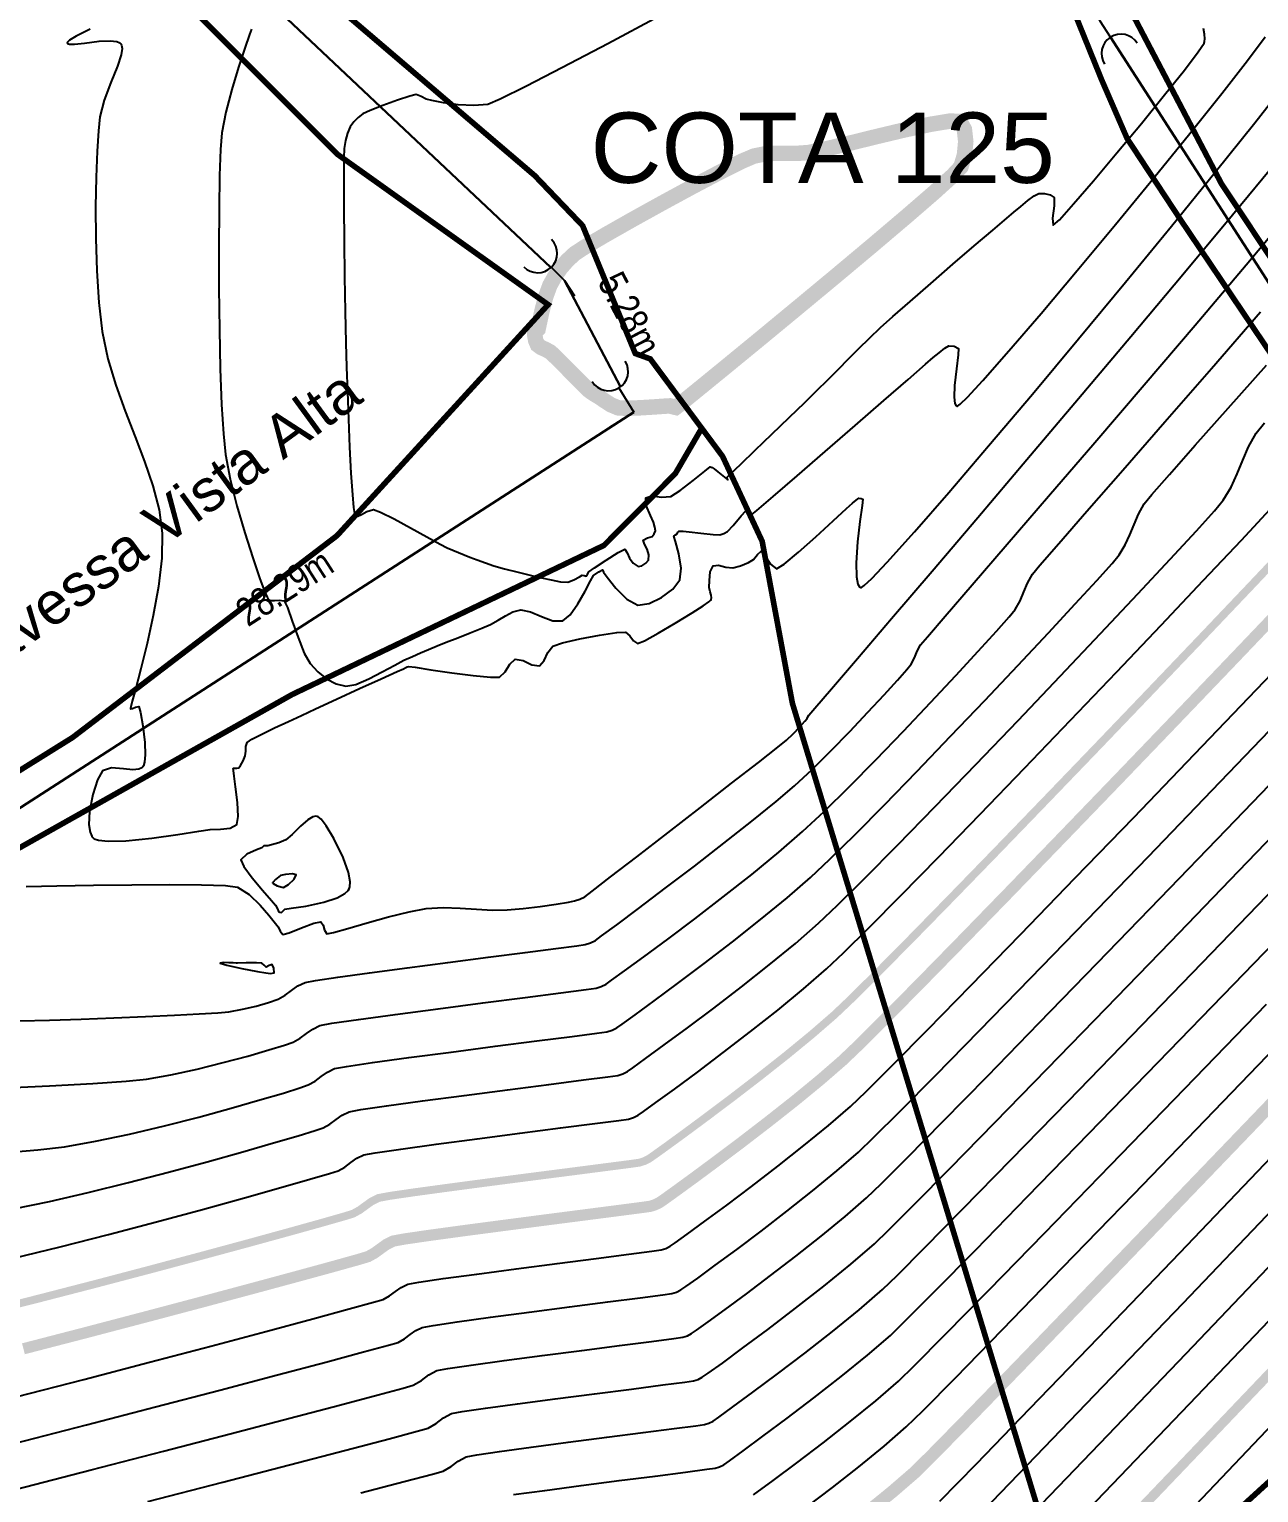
# Model space of a CAD drawing. Extents: x 360931 to 362237, y 7351473 to 7352200.
# Drawn here: x 361655.4 to 361699.1, y 7351839.6 to 7351891.6 of the extents above; entities that cross this region are included whole.
import ezdxf
from ezdxf.enums import TextEntityAlignment as Align

# ---------------------------------------------------------------- set-up
doc = ezdxf.new("R2010")
doc.units = 0
for name, color, linetype in [('A_Curvas Intermediarias', 37, 'Continuous'), ('A_Curvas Mestras', 32, 'Continuous'), ('LISTAGEM_TEXTO', 7, 'Continuous'), ('PONTOS-Pontos - Água_U', 1, 'Continuous'), ('PS_IND_COMPRIMENTO', 7, 'Continuous'), ('ZZ-Carimbo Texto', 7, 'Continuous')]:
    doc.layers.add(name, color=color, linetype=linetype)
doc.layers.add('TUBO_PE_80_NTS194_PN_12_5', color=5, linetype='Continuous', lineweight=30)
doc.styles.add('CARIMBO', font='arial.ttf', dxfattribs={"height": 2})
doc.styles.add('ROMANS', font='arial.ttf', dxfattribs={"height": 2})
doc.styles.get("Standard").update_dxf_attribs({"font": 'arial.ttf'})
picture_1 = doc.add_image_def('image1.tif', size_in_pixel=(23490, 20550))

# ---------------------------------------------------------------- blocks, each defined once
blk = doc.blocks.new('*U1224')
for p, q in [((-0.135, 0), (0, 0)), ((0, 0), (0.128, -0.025))]:
    blk.add_line(p, q)
blk.add_arc((-0.272, 0), 0.138, 270.0906, 90.0906)
blk = doc.blocks.new('*U1225')
for p in [(-0.202, 0), (0, -0.202)]:
    blk.add_line(p, (0, 0))
blk.add_arc((-0.34, 0), 0.138, 269.9094, 89.9094)
blk = doc.blocks.new('*U1236')
for p, q in [((-0.135, 0), (0, 0)), ((0, 0), (0.128, -0.025))]:
    blk.add_line(p, q)
blk.add_arc((-0.272, 0), 0.138, 270.0906, 90.0906)

msp = doc.modelspace()

# ---------------------------------------------------------------- linework, layer by layer
at = {"color": 0, "const_width": 0.2}
for points in [[(361742.374, 7351835.023), (361742.483, 7351832.901), (361741.648, 7351828.1), (361740.085, 7351822.573), (361736.276, 7351817.99), (361731.054, 7351812.637), (361726.323, 7351807.284), (361714.617, 7351801.548), (361707.749, 7351797.903), (361699.883, 7351793.049), (361694.784, 7351789.511), (361688.899, 7351785.517), (361681.838, 7351781.327), (361680.275, 7351779.658), (361679.36, 7351773.914), (361679.018, 7351772.407), (361675.699, 7351770.987), (361644.273, 7351780.802), (361650.459, 7351795.374), (361677.598, 7351820.1), (361698.88, 7351839.49), (361718.112, 7351857.012), (361743.92, 7351952.586)], [(361635.445, 7351934.874), (361634.147, 7351927.895), (361633.838, 7351925.301), (361633.344, 7351918.878), (361633.514, 7351917.863), (361634.152, 7351917.165), (361638.315, 7351915.704), (361642.188, 7351914.657), (361645.18, 7351912.714), (361650.727, 7351907.712), (361657.398, 7351900.95), (361666.725, 7351892.025), (361673.335, 7351886.385), (361675.037, 7351884.607), (361676.908, 7351880.066), (361677.442, 7351879.872), (361680.01, 7351876.412), (361681.417, 7351873.394), (361682.49, 7351867.641), (361692.77, 7351833.923)], [(361635.445, 7351934.874), (361635.925, 7351934.986), (361647.661, 7351930.971), (361661.777, 7351927.171), (361677.178, 7351923.027), (361686.312, 7351920.682), (361685.819, 7351913.427), (361685.819, 7351913.427), (361686.924, 7351908.457), (361688.147, 7351903.448), (361690.871, 7351896.222), (361693.476, 7351889.793), (361694.384, 7351887.702), (361696.278, 7351884.823), (361716.196, 7351855.267)], [(361693.853, 7351919.474), (361692.036, 7351914.298), (361694.052, 7351911.701), (361688.452, 7351909.776), (361690.424, 7351904.485), (361693.919, 7351893.37), (361697.728, 7351886.108), (361717.459, 7351856.417)], [(361633.147, 7351906.563), (361632.477, 7351905.709), (361631.455, 7351903.291), (361631.177, 7351900.465), (361631.404, 7351895.871), (361636.96, 7351880.619), (361640.951, 7351869.627), (361640.951, 7351864.251), (361642.946, 7351859.658), (361647.365, 7351861.021), (361652.621, 7351863.748), (361656.916, 7351866.425), (361666.309, 7351873.593), (361673.811, 7351881.801), (361666.331, 7351887.137), (361659.358, 7351894.103), (361649.163, 7351903.568), (361638.681, 7351913.615), (361635.209, 7351909.191)], [(361679.269, 7351877.411), (361678.33, 7351875.798), (361675.797, 7351873.25), (361664.714, 7351867.95), (361650.533, 7351859.977), (361639.638, 7351854.428), (361631.583, 7351850.731), (361624.919, 7351846.822), (361614.478, 7351839.301), (361610.655, 7351836.008), (361610.706, 7351833.826), (361610.813, 7351831.516), (361610.435, 7351827.789), (361609.044, 7351824.547), (361607.936, 7351822.691), (361606.52, 7351821.456), (361606.514, 7351821.452)]]:
    msp.add_lwpolyline(points, dxfattribs=at)
at = {"layer": 'A_Curvas Intermediarias', "flags": 128}
for points, elevation in [([(361677.745, 7351892.033), (361675.929, 7351891.07), (361674.326, 7351890.227), (361673.025, 7351889.555), (361672.112, 7351889.102), (361671.675, 7351888.916), (361671.175, 7351888.874), (361670.619, 7351888.904), (361670.093, 7351888.972), (361669.683, 7351889.047), (361669.475, 7351889.094), (361669.298, 7351889.192), (361669.124, 7351889.268), (361668.897, 7351889.212), (361668.458, 7351889.066), (361667.943, 7351888.879), (361667.49, 7351888.702), (361667.233, 7351888.583), (361667.057, 7351888.452), (361666.906, 7351888.298), (361666.781, 7351888.119), (361666.683, 7351887.896), (361666.609, 7351887.629), (361666.56, 7351887.348), (361666.55, 7351887.011), (361666.549, 7351886.281), (361666.554, 7351885.265), (361666.564, 7351884.067), (361666.58, 7351882.794), (361666.6, 7351881.552), (361666.622, 7351880.447), (361666.646, 7351879.585), (361666.678, 7351878.703), (361666.716, 7351877.727), (361666.759, 7351876.737), (361666.806, 7351875.817), (361666.855, 7351875.048), (361666.896, 7351874.597), (361666.928, 7351874.382), (361666.948, 7351874.307), (361666.959, 7351874.293), (361666.986, 7351874.282), (361667.051, 7351874.287), (361667.175, 7351874.343), (361667.365, 7351874.452), (361667.604, 7351874.523), (361667.861, 7351874.424), (361668.336, 7351874.186), (361668.92, 7351873.874), (361669.502, 7351873.556), (361669.974, 7351873.297), (361670.226, 7351873.163), (361670.427, 7351873.073), (361670.622, 7351872.992), (361670.827, 7351872.911), (361671.03, 7351872.833), (361671.294, 7351872.732), (361671.59, 7351872.626), (361671.887, 7351872.528), (361672.265, 7351872.421), (361672.75, 7351872.295), (361673.224, 7351872.179), (361673.573, 7351872.099), (361673.919, 7351872.023), (361674.253, 7351871.959), (361674.508, 7351871.947), (361674.722, 7351872.023), (361674.924, 7351872.136), (361675.023, 7351872.195), (361675.094, 7351872.175), (361675.161, 7351872.158), (361675.209, 7351872.227), (361675.262, 7351872.308), (361675.459, 7351872.446), (361675.875, 7351872.725), (361676.302, 7351872.996), (361676.532, 7351873.109), (361676.618, 7351872.98), (361676.698, 7351872.794), (361676.835, 7351872.614), (361677.005, 7351872.498), (361677.145, 7351872.527), (361677.289, 7351872.615), (361677.383, 7351872.723), (361677.387, 7351872.916), (361677.329, 7351873.116), (361677.237, 7351873.288), (361677.193, 7351873.431), (361677.345, 7351873.511), (361677.506, 7351873.56), (361677.579, 7351873.656), (361677.627, 7351873.765), (361677.605, 7351873.901), (361677.556, 7351874.072), (361677.448, 7351874.308), (361677.296, 7351874.669), (361677.279, 7351874.943), (361677.496, 7351875.003), (361677.838, 7351874.967), (361678.171, 7351874.989), (361678.507, 7351875.197), (361678.968, 7351875.553), (361679.38, 7351875.89), (361679.568, 7351876.041), (361679.638, 7351876.011), (361679.707, 7351875.97), (361679.843, 7351875.862), (361680.074, 7351875.677), (361680.197, 7351875.58), (361680.16, 7351875.662), (361680.296, 7351875.794), (361680.654, 7351876.138), (361681.167, 7351876.629), (361681.763, 7351877.202), (361682.375, 7351877.789), (361682.931, 7351878.325), (361683.363, 7351878.745), (361683.754, 7351879.132), (361684.125, 7351879.507), (361684.487, 7351879.874), (361684.85, 7351880.24), (361685.226, 7351880.609), (361685.625, 7351880.988), (361686.054, 7351881.374), (361686.673, 7351881.918), (361687.409, 7351882.557), (361688.191, 7351883.233), (361688.95, 7351883.884), (361689.612, 7351884.45), (361690.107, 7351884.871), (361690.364, 7351885.086), (361690.606, 7351885.288), (361690.855, 7351885.496), (361691.079, 7351885.664), (361691.247, 7351885.747), (361691.444, 7351885.753), (361691.644, 7351885.705), (361691.787, 7351885.606), (361691.792, 7351885.306), (361691.73, 7351884.87), (361691.761, 7351884.619), (361691.977, 7351884.817), (361692.48, 7351885.378), (361693.188, 7351886.201), (361694.019, 7351887.188), (361694.889, 7351888.239), (361695.717, 7351889.254), (361696.419, 7351890.135), (361696.913, 7351890.781), (361697.117, 7351891.094)], 124), ([(361657.542, 7351891.584), (361657.037, 7351891.332), (361656.8, 7351891.19), (361656.729, 7351891.125), (361656.722, 7351891.102), (361656.735, 7351891.079), (361656.801, 7351891.052), (361656.986, 7351891.048), (361657.342, 7351891.088), (361657.864, 7351891.156), (361658.256, 7351891.177), (361658.486, 7351891.148), (361658.592, 7351891.098), (361658.628, 7351891.062), (361658.652, 7351891.018), (361658.672, 7351890.902), (361658.639, 7351890.671), (361658.509, 7351890.277), (361658.273, 7351889.693), (361658.035, 7351889.069), (361657.886, 7351888.471), (361657.837, 7351887.98), (361657.791, 7351887.248), (361657.754, 7351886.329), (361657.734, 7351885.277), (361657.738, 7351884.148), (361657.774, 7351882.996), (361657.849, 7351881.876), (361657.971, 7351880.841), (361658.17, 7351879.878), (361658.452, 7351878.935), (361658.784, 7351878.013), (361659.136, 7351877.11), (361659.475, 7351876.227), (361659.77, 7351875.362), (361659.988, 7351874.515), (361660.098, 7351873.686), (361660.083, 7351872.791), (361659.968, 7351871.793), (361659.784, 7351870.76), (361659.565, 7351869.759), (361659.343, 7351868.859), (361659.148, 7351868.128), (361659.034, 7351867.711), (361658.984, 7351867.518), (361658.971, 7351867.455), (361658.972, 7351867.445), (361658.988, 7351867.44), (361659.043, 7351867.454), (361659.152, 7351867.504), (361659.267, 7351867.527), (361659.325, 7351867.317), (361659.409, 7351866.836), (361659.479, 7351866.246), (361659.498, 7351865.803), (361659.476, 7351865.542), (361659.439, 7351865.421), (361659.414, 7351865.38), (361659.373, 7351865.343), (361659.267, 7351865.297), (361659.055, 7351865.28), (361658.719, 7351865.31), (361658.296, 7351865.341), (361657.983, 7351865.242), (361657.801, 7351864.926), (361657.631, 7351864.399), (361657.517, 7351863.792), (361657.497, 7351863.338), (361657.538, 7351863.059), (361657.596, 7351862.919), (361657.636, 7351862.866), (361657.683, 7351862.83), (361657.832, 7351862.777), (361658.177, 7351862.741), (361658.803, 7351862.757), (361659.729, 7351862.847), (361660.653, 7351862.973), (361661.402, 7351863.091), (361661.804, 7351863.154), (361662.166, 7351863.173), (361662.513, 7351863.203), (361662.754, 7351863.329), (361662.799, 7351863.612), (361662.772, 7351864.114), (361662.709, 7351864.674), (361662.658, 7351865.056), (361662.633, 7351865.251), (361662.626, 7351865.319), (361662.627, 7351865.33), (361662.637, 7351865.335), (361662.672, 7351865.339), (361662.747, 7351865.338), (361662.824, 7351865.346), (361662.885, 7351865.429), (361662.977, 7351865.592), (361663.053, 7351865.768), (361663.074, 7351865.936), (361663.074, 7351866.106), (361663.12, 7351866.25), (361663.288, 7351866.366), (361663.638, 7351866.546), (361664.095, 7351866.764), (361664.589, 7351866.993), (361665.045, 7351867.207), (361665.552, 7351867.444), (361666.288, 7351867.783), (361667.111, 7351868.159), (361667.878, 7351868.508), (361668.444, 7351868.765), (361668.668, 7351868.867), (361668.757, 7351868.907), (361668.808, 7351868.93), (361668.862, 7351868.952), (361669.088, 7351868.917), (361669.648, 7351868.831), (361670.386, 7351868.724), (361671.143, 7351868.624), (361671.762, 7351868.562), (361672.086, 7351868.566), (361672.287, 7351868.756), (361672.447, 7351869.024), (361672.646, 7351869.201), (361672.925, 7351869.155), (361673.233, 7351869.01), (361673.503, 7351868.972), (361673.676, 7351869.158), (361673.802, 7351869.442), (361673.978, 7351869.673), (361674.318, 7351869.788), (361674.936, 7351869.927), (361675.642, 7351870.059), (361676.247, 7351870.15), (361676.561, 7351870.166), (361676.713, 7351870.041), (361676.84, 7351869.861), (361676.983, 7351869.758), (361677.23, 7351869.859), (361677.722, 7351870.127), (361678.331, 7351870.485), (361678.932, 7351870.855), (361679.321, 7351871.106), (361679.516, 7351871.242), (361679.585, 7351871.299), (361679.599, 7351871.315), (361679.608, 7351871.339), (361679.614, 7351871.391), (361679.601, 7351871.476), (361679.566, 7351871.598), (361679.539, 7351871.755), (361679.542, 7351871.997), (361679.574, 7351872.305), (361679.673, 7351872.517), (361679.868, 7351872.541), (361680.121, 7351872.474), (361680.379, 7351872.446), (361680.652, 7351872.521), (361680.927, 7351872.639), (361681.114, 7351872.744), (361681.254, 7351872.923), (361681.379, 7351873.043), (361681.516, 7351872.884), (361681.713, 7351872.586), (361681.927, 7351872.417), (361682.195, 7351872.581), (361682.704, 7351873.003), (361683.329, 7351873.558), (361683.942, 7351874.118), (361684.416, 7351874.558), (361684.626, 7351874.751), (361684.76, 7351874.857), (361684.857, 7351874.924), (361684.931, 7351874.912), (361684.998, 7351874.887), (361684.967, 7351874.661), (361684.889, 7351874.102), (361684.804, 7351873.371), (361684.754, 7351872.628), (361684.766, 7351872.133), (361684.818, 7351871.873), (361684.879, 7351871.772), (361684.918, 7351871.747), (361684.944, 7351871.751), (361685.043, 7351871.821), (361685.309, 7351872.071), (361685.86, 7351872.652), (361686.825, 7351873.727), (361688.045, 7351875.126), (361689.461, 7351876.782), (361691.017, 7351878.624), (361692.657, 7351880.586), (361694.324, 7351882.598), (361695.961, 7351884.593), (361697.51, 7351886.501), (361698.916, 7351888.255), (361700.121, 7351889.786)], 122), ([(361663.278, 7351891.592), (361663.201, 7351891.393), (361663.03, 7351890.91), (361662.806, 7351890.231), (361662.569, 7351889.445), (361662.362, 7351888.642), (361662.223, 7351887.909), (361662.175, 7351887.315), (361662.14, 7351886.387), (361662.118, 7351885.204), (361662.109, 7351883.845), (361662.113, 7351882.391), (361662.132, 7351880.921), (361662.164, 7351879.515), (361662.211, 7351878.252), (361662.273, 7351877.211), (361662.35, 7351876.472), (361662.517, 7351875.604), (361662.755, 7351874.651), (361663.032, 7351873.692), (361663.315, 7351872.802), (361663.573, 7351872.059), (361663.739, 7351871.622), (361663.829, 7351871.412), (361663.869, 7351871.337), (361663.882, 7351871.321), (361663.909, 7351871.303), (361663.974, 7351871.286), (361664.09, 7351871.289), (361664.256, 7351871.308), (361664.43, 7351871.275), (361664.547, 7351871.043), (361664.72, 7351870.561), (361664.928, 7351869.971), (361665.147, 7351869.419), (361665.357, 7351869.047), (361665.628, 7351868.762), (361665.939, 7351868.512), (361666.277, 7351868.329), (361666.628, 7351868.244), (361666.982, 7351868.31), (361667.436, 7351868.503), (361667.919, 7351868.755), (361668.36, 7351868.999), (361668.69, 7351869.169), (361668.99, 7351869.301), (361669.277, 7351869.426), (361669.564, 7351869.549), (361669.867, 7351869.676), (361670.187, 7351869.806), (361670.602, 7351869.97), (361671.045, 7351870.145), (361671.453, 7351870.309), (361671.76, 7351870.437), (361672.038, 7351870.587), (361672.3, 7351870.75), (361672.563, 7351870.887), (361672.846, 7351870.961), (361673.188, 7351870.893), (361673.582, 7351870.719), (361673.98, 7351870.567), (361674.332, 7351870.565), (361674.597, 7351870.785), (361674.871, 7351871.176), (361675.122, 7351871.618), (361675.318, 7351871.993), (361675.427, 7351872.181), (361675.616, 7351872.313), (361675.74, 7351872.378), (361675.781, 7351872.3), (361675.906, 7351872.122), (361676.212, 7351871.732), (361676.606, 7351871.334), (361676.994, 7351871.128), (361677.399, 7351871.185), (361677.844, 7351871.396), (361678.238, 7351871.695), (361678.491, 7351872.019), (361678.542, 7351872.436), (361678.458, 7351872.947), (361678.337, 7351873.383), (361678.278, 7351873.575), (361678.334, 7351873.622), (361678.392, 7351873.663), (361678.425, 7351873.713), (361678.46, 7351873.758), (361678.533, 7351873.759), (361678.615, 7351873.755), (361678.817, 7351873.732), (361679.241, 7351873.684), (361679.677, 7351873.639), (361679.914, 7351873.624), (361680.058, 7351873.665), (361680.19, 7351873.736), (361680.383, 7351873.95), (361680.672, 7351874.293), (361680.842, 7351874.473), (361680.917, 7351874.386), (361680.995, 7351874.297), (361681.222, 7351874.484), (361681.81, 7351874.988), (361682.656, 7351875.719), (361683.659, 7351876.589), (361684.719, 7351877.51), (361685.734, 7351878.392), (361686.602, 7351879.146), (361687.223, 7351879.685), (361687.495, 7351879.919), (361687.701, 7351880.091), (361687.902, 7351880.252), (361688.052, 7351880.336), (361688.242, 7351880.328), (361688.393, 7351880.246), (361688.383, 7351880.012), (361688.32, 7351879.516), (361688.256, 7351878.932), (361688.24, 7351878.516), (361688.267, 7351878.291), (361688.31, 7351878.204), (361688.34, 7351878.183), (361688.362, 7351878.189), (361688.457, 7351878.262), (361688.716, 7351878.518), (361689.253, 7351879.101), (361690.18, 7351880.156), (361691.325, 7351881.491), (361692.613, 7351883.019), (361693.973, 7351884.651), (361695.33, 7351886.3), (361696.614, 7351887.878), (361697.749, 7351889.297), (361698.664, 7351890.47), (361699.286, 7351891.309)], 123), ([(361697.117, 7351891.094), (361697.128, 7351891.145), (361697.141, 7351891.247), (361697.138, 7351891.403), (361697.1, 7351891.615)], 124), ([(361655.262, 7351861.136), (361656.358, 7351861.158), (361657.654, 7351861.18), (361659.025, 7351861.196), (361660.347, 7351861.202), (361661.496, 7351861.193), (361662.346, 7351861.163), (361662.775, 7351861.108), (361663.187, 7351860.845), (361663.58, 7351860.467), (361663.886, 7351860.115), (361664.035, 7351859.931), (361664.13, 7351859.815), (361664.218, 7351859.693), (361664.293, 7351859.539), (361664.387, 7351859.422), (361664.614, 7351859.488), (361665.045, 7351859.658), (361665.482, 7351859.824), (361665.732, 7351859.88), (361665.816, 7351859.76), (361665.869, 7351859.579), (361665.954, 7351859.455), (361666.187, 7351859.494), (361666.697, 7351859.636), (361667.382, 7351859.836), (361668.141, 7351860.051), (361668.872, 7351860.236), (361669.475, 7351860.346), (361670.081, 7351860.381), (361670.681, 7351860.366), (361671.267, 7351860.327), (361671.83, 7351860.296), (361672.36, 7351860.299), (361672.923, 7351860.348), (361673.53, 7351860.424), (361674.095, 7351860.507), (361674.53, 7351860.579), (361674.748, 7351860.622), (361674.935, 7351860.683), (361675.111, 7351860.768), (361675.38, 7351860.969), (361676.033, 7351861.47), (361676.963, 7351862.187), (361678.061, 7351863.036), (361679.22, 7351863.934), (361680.329, 7351864.797), (361681.283, 7351865.54), (361681.971, 7351866.081), (361682.286, 7351866.335), (361682.515, 7351866.557), (361682.749, 7351866.803), (361682.934, 7351867.005), (361683.013, 7351867.095), (361683.043, 7351867.155), (361683.072, 7351867.215), (361683.282, 7351867.461), (361683.876, 7351868.153), (361684.803, 7351869.235), (361686.012, 7351870.648), (361687.452, 7351872.335), (361689.074, 7351874.239), (361690.826, 7351876.301), (361692.658, 7351878.465), (361694.519, 7351880.673), (361696.359, 7351882.866), (361698.127, 7351884.988), (361699.772, 7351886.981)], 121), ([(361654.29, 7351853.963), (361656.091, 7351854.049), (361657.633, 7351854.133), (361658.818, 7351854.213), (361659.547, 7351854.286), (361660.407, 7351854.438), (361661.336, 7351854.642), (361662.268, 7351854.873), (361663.141, 7351855.108), (361663.888, 7351855.324), (361664.446, 7351855.497), (361664.75, 7351855.604), (361664.999, 7351855.742), (361665.223, 7351855.907), (361665.448, 7351856.067), (361665.699, 7351856.193), (361666.128, 7351856.272), (361667.071, 7351856.41), (361668.378, 7351856.588), (361669.901, 7351856.79), (361671.49, 7351856.997), (361672.996, 7351857.191), (361674.268, 7351857.355), (361675.159, 7351857.471), (361675.518, 7351857.521), (361675.699, 7351857.581), (361675.871, 7351857.664), (361676.065, 7351857.799), (361676.531, 7351858.133), (361677.216, 7351858.633), (361678.065, 7351859.261), (361679.023, 7351859.982), (361680.035, 7351860.76), (361681.047, 7351861.56), (361682.005, 7351862.346), (361682.853, 7351863.081), (361683.622, 7351863.801), (361684.505, 7351864.669), (361685.457, 7351865.635), (361686.436, 7351866.649), (361687.398, 7351867.663), (361688.297, 7351868.626), (361689.092, 7351869.488), (361689.738, 7351870.199), (361690.191, 7351870.711), (361690.407, 7351870.973), (361690.583, 7351871.279), (361690.717, 7351871.593), (361690.849, 7351871.909), (361691.017, 7351872.222), (361691.288, 7351872.548), (361691.955, 7351873.316), (361692.958, 7351874.462), (361694.235, 7351875.923), (361695.728, 7351877.633), (361697.376, 7351879.527), (361699.118, 7351881.542)], 119), ([(361654.439, 7351851.674), (361655.679, 7351851.777), (361656.628, 7351851.889), (361657.735, 7351852.08), (361658.938, 7351852.333), (361660.18, 7351852.627), (361661.404, 7351852.942), (361662.555, 7351853.255), (361663.574, 7351853.547), (361664.407, 7351853.795), (361664.995, 7351853.98), (361665.283, 7351854.08), (361665.529, 7351854.217), (361665.75, 7351854.379), (361665.972, 7351854.537), (361666.22, 7351854.661), (361666.643, 7351854.739), (361667.572, 7351854.875), (361668.862, 7351855.051), (361670.364, 7351855.25), (361671.931, 7351855.454), (361673.415, 7351855.645), (361674.67, 7351855.807), (361675.548, 7351855.922), (361675.902, 7351855.971), (361676.082, 7351856.03), (361676.251, 7351856.112), (361676.442, 7351856.245), (361676.902, 7351856.575), (361677.577, 7351857.067), (361678.414, 7351857.687), (361679.359, 7351858.398), (361680.358, 7351859.165), (361681.356, 7351859.954), (361682.3, 7351860.729), (361683.136, 7351861.455), (361683.826, 7351862.103), (361684.717, 7351862.98), (361685.761, 7351864.035), (361686.909, 7351865.214), (361688.114, 7351866.467), (361689.329, 7351867.74), (361690.503, 7351868.983), (361691.59, 7351870.142), (361692.542, 7351871.167), (361693.311, 7351872.004), (361693.847, 7351872.603), (361694.105, 7351872.911), (361694.315, 7351873.266), (361694.48, 7351873.629), (361694.628, 7351873.996), (361694.789, 7351874.363), (361694.99, 7351874.726), (361695.261, 7351875.055), (361695.884, 7351875.767), (361696.806, 7351876.807), (361697.973, 7351878.121), (361699.331, 7351879.652)], 118), ([(361654.819, 7351849.682), (361656.09, 7351849.945), (361657.468, 7351850.263), (361658.898, 7351850.616), (361660.326, 7351850.986), (361661.698, 7351851.356), (361662.959, 7351851.707), (361664.056, 7351852.021), (361664.934, 7351852.279), (361665.539, 7351852.464), (361665.817, 7351852.556), (361666.059, 7351852.691), (361666.277, 7351852.851), (361666.495, 7351853.007), (361666.74, 7351853.13), (361667.157, 7351853.206), (361668.074, 7351853.34), (361669.345, 7351853.514), (361670.826, 7351853.71), (361672.371, 7351853.911), (361673.835, 7351854.1), (361675.072, 7351854.259), (361675.938, 7351854.372), (361676.287, 7351854.421), (361676.464, 7351854.479), (361676.631, 7351854.56), (361676.819, 7351854.691), (361677.273, 7351855.016), (361677.939, 7351855.502), (361678.764, 7351856.112), (361679.696, 7351856.814), (361680.68, 7351857.571), (361681.664, 7351858.348), (361682.595, 7351859.112), (361683.42, 7351859.828), (361684.098, 7351860.469), (361685.052, 7351861.412), (361686.225, 7351862.6), (361687.563, 7351863.971), (361689.009, 7351865.467), (361690.508, 7351867.03), (361692.004, 7351868.599), (361693.441, 7351870.116), (361694.764, 7351871.522), (361695.918, 7351872.758), (361696.846, 7351873.764), (361697.492, 7351874.481), (361697.802, 7351874.85), (361698.078, 7351875.315), (361698.294, 7351875.791), (361698.489, 7351876.272), (361698.699, 7351876.754), (361698.963, 7351877.229), (361699.266, 7351877.6)], 117), ([(361654.812, 7351847.929), (361656.475, 7351848.336), (361658.191, 7351848.774), (361659.898, 7351849.222), (361661.531, 7351849.662), (361663.026, 7351850.073), (361664.319, 7351850.435), (361665.347, 7351850.729), (361666.045, 7351850.935), (361666.35, 7351851.033), (361666.589, 7351851.165), (361666.804, 7351851.323), (361667.019, 7351851.477), (361667.261, 7351851.598), (361667.672, 7351851.673), (361668.575, 7351851.805), (361669.829, 7351851.976), (361671.288, 7351852.17), (361672.811, 7351852.368), (361674.255, 7351852.554), (361675.474, 7351852.711), (361676.328, 7351852.823), (361676.672, 7351852.871), (361676.846, 7351852.928), (361677.011, 7351853.008), (361677.196, 7351853.137), (361677.643, 7351853.457), (361678.3, 7351853.936), (361679.114, 7351854.538), (361680.032, 7351855.229), (361681.002, 7351855.976), (361681.973, 7351856.742), (361682.891, 7351857.495), (361683.703, 7351858.201), (361684.31, 7351858.776), (361685.207, 7351859.664), (361686.347, 7351860.815), (361687.681, 7351862.178), (361689.162, 7351863.703), (361690.741, 7351865.34), (361692.371, 7351867.038), (361694.004, 7351868.747), (361695.593, 7351870.417), (361697.088, 7351871.997), (361698.443, 7351873.437), (361699.61, 7351874.687)], 116), ([(361654.91, 7351842.999), (361657.316, 7351843.623), (361659.645, 7351844.232), (361661.825, 7351844.807), (361663.784, 7351845.327), (361665.448, 7351845.772), (361666.746, 7351846.123), (361667.604, 7351846.36), (361667.951, 7351846.462), (361668.179, 7351846.588), (361668.385, 7351846.739), (361668.591, 7351846.887), (361668.822, 7351847.002), (361669.215, 7351847.075), (361670.08, 7351847.201), (361671.279, 7351847.365), (361672.675, 7351847.549), (361674.133, 7351847.739), (361675.513, 7351847.917), (361676.681, 7351848.068), (361677.497, 7351848.174), (361677.826, 7351848.22), (361677.993, 7351848.275), (361678.15, 7351848.351), (361678.328, 7351848.474), (361678.756, 7351848.781), (361679.384, 7351849.239), (361680.163, 7351849.816), (361681.041, 7351850.477), (361681.97, 7351851.191), (361682.898, 7351851.925), (361683.776, 7351852.645), (361684.554, 7351853.32), (361685.112, 7351853.854), (361686.043, 7351854.781), (361687.299, 7351856.053), (361688.833, 7351857.62), (361690.596, 7351859.431), (361692.54, 7351861.436), (361694.618, 7351863.588), (361696.782, 7351865.834), (361698.983, 7351868.126), (361701.175, 7351870.414)], 113), ([(361654.842, 7351841.339), (361657.406, 7351842.003), (361659.867, 7351842.645), (361662.153, 7351843.244), (361664.194, 7351843.782), (361665.919, 7351844.239), (361667.256, 7351844.597), (361668.135, 7351844.836), (361668.484, 7351844.938), (361668.709, 7351845.063), (361668.912, 7351845.212), (361669.115, 7351845.357), (361669.342, 7351845.47), (361669.729, 7351845.542), (361670.581, 7351845.666), (361671.762, 7351845.827), (361673.138, 7351846.009), (361674.573, 7351846.196), (361675.933, 7351846.372), (361677.083, 7351846.52), (361677.887, 7351846.625), (361678.211, 7351846.67), (361678.375, 7351846.724), (361678.53, 7351846.799), (361678.705, 7351846.92), (361679.127, 7351847.223), (361679.745, 7351847.674), (361680.512, 7351848.241), (361681.377, 7351848.893), (361682.292, 7351849.596), (361683.206, 7351850.319), (361684.071, 7351851.028), (361684.837, 7351851.693), (361685.378, 7351852.211), (361686.306, 7351853.137), (361687.574, 7351854.422), (361689.137, 7351856.018), (361690.948, 7351857.877), (361692.959, 7351859.95), (361695.126, 7351862.19), (361697.401, 7351864.549), (361699.737, 7351866.978)], 112), ([(361654.87, 7351839.71), (361657.571, 7351840.407), (361660.144, 7351841.074), (361662.52, 7351841.693), (361664.63, 7351842.244), (361666.403, 7351842.71), (361667.772, 7351843.073), (361668.666, 7351843.314), (361669.018, 7351843.414), (361669.307, 7351843.585), (361669.57, 7351843.781), (361669.862, 7351843.939), (361670.244, 7351844.009), (361671.082, 7351844.131), (361672.246, 7351844.29), (361673.6, 7351844.469), (361675.013, 7351844.653), (361676.353, 7351844.826), (361677.485, 7351844.972), (361678.277, 7351845.075), (361678.596, 7351845.12), (361678.758, 7351845.173), (361678.91, 7351845.247), (361679.082, 7351845.366), (361679.497, 7351845.664), (361680.107, 7351846.108), (361680.862, 7351846.667), (361681.714, 7351847.309), (361682.614, 7351848.001), (361683.515, 7351848.713), (361684.367, 7351849.411), (361685.121, 7351850.066), (361685.644, 7351850.569), (361686.565, 7351851.489), (361687.837, 7351852.778), (361689.417, 7351854.392), (361691.26, 7351856.283), (361693.32, 7351858.405), (361695.554, 7351860.712), (361697.916, 7351863.158), (361700.361, 7351865.696)], 111), ([(361665.605, 7351863.623), (361665.558, 7351863.628), (361665.453, 7351863.604), (361665.273, 7351863.497), (361665.016, 7351863.275), (361664.714, 7351862.975), (361664.495, 7351862.788), (361664.242, 7351862.685), (361663.986, 7351862.608), (361663.857, 7351862.576), (361663.779, 7351862.572), (361663.711, 7351862.57), (361663.644, 7351862.508), (361663.454, 7351862.439), (361663.102, 7351862.277), (361662.89, 7351862.079), (361663, 7351861.841), (361663.299, 7351861.442), (361663.667, 7351861.002), (361663.984, 7351860.638), (361664.13, 7351860.468), (361664.193, 7351860.337), (361664.236, 7351860.243), (361664.284, 7351860.221), (361664.333, 7351860.205), (361664.387, 7351860.26), (361664.455, 7351860.325), (361664.68, 7351860.357), (361665.205, 7351860.438), (361665.845, 7351860.576), (361666.319, 7351860.733), (361666.59, 7351860.879), (361666.708, 7351860.992), (361666.745, 7351861.052), (361666.767, 7351861.121), (361666.776, 7351861.296), (361666.716, 7351861.631), (361666.53, 7351862.159), (361666.202, 7351862.834), (361665.925, 7351863.286), (361665.742, 7351863.519), (361665.644, 7351863.605), (361665.605, 7351863.623)], 122), ([(361664.021, 7351861.269), (361664.023, 7351861.266), (361664.034, 7351861.252), (361664.042, 7351861.242), (361664.182, 7351861.159), (361664.408, 7351861.095), (361664.585, 7351861.203), (361664.785, 7351861.395), (361664.863, 7351861.54), (361664.725, 7351861.579), (361664.485, 7351861.56), (361664.297, 7351861.517), (361664.124, 7351861.379), (361664.034, 7351861.276), (361664.021, 7351861.269)], 123), ([(361667.162, 7351839.595), (361668.701, 7351839.996), (361669.7, 7351840.26), (361670.085, 7351840.367), (361670.365, 7351840.532), (361670.62, 7351840.722), (361670.903, 7351840.875), (361671.273, 7351840.943), (361672.086, 7351841.062), (361673.213, 7351841.215), (361674.525, 7351841.389), (361675.895, 7351841.567), (361677.193, 7351841.735), (361678.289, 7351841.876), (361679.057, 7351841.976), (361679.366, 7351842.02), (361679.522, 7351842.071), (361679.67, 7351842.143), (361679.875, 7351842.285), (361680.37, 7351842.642), (361681.089, 7351843.169), (361681.964, 7351843.821), (361682.929, 7351844.556), (361683.916, 7351845.328), (361684.858, 7351846.095), (361685.688, 7351846.812), (361686.212, 7351847.318), (361687.181, 7351848.29), (361688.547, 7351849.677), (361690.264, 7351851.432), (361692.284, 7351853.505), (361694.56, 7351855.849), (361697.045, 7351858.414), (361699.692, 7351861.152)], 109), ([(361672.587, 7351839.527), (361673.696, 7351839.678), (361674.988, 7351839.849), (361676.336, 7351840.025), (361677.613, 7351840.19), (361678.692, 7351840.329), (361679.447, 7351840.427), (361679.75, 7351840.469), (361679.904, 7351840.52), (361680.05, 7351840.59), (361680.251, 7351840.731), (361680.738, 7351841.082), (361681.446, 7351841.6), (361682.307, 7351842.242), (361683.256, 7351842.965), (361684.228, 7351843.725), (361685.155, 7351844.479), (361685.971, 7351845.185), (361686.513, 7351845.71), (361687.541, 7351846.742), (361689.003, 7351848.229), (361690.849, 7351850.117), (361693.026, 7351852.353), (361695.484, 7351854.885), (361698.171, 7351857.659), (361701.036, 7351860.622)], 108), ([(361681.106, 7351839.521), (361681.802, 7351840.031), (361682.65, 7351840.662), (361683.584, 7351841.373), (361684.539, 7351842.121), (361685.451, 7351842.864), (361686.255, 7351843.558), (361686.815, 7351844.103), (361687.905, 7351845.2), (361689.467, 7351846.793), (361691.447, 7351848.821), (361693.789, 7351851.23), (361696.436, 7351853.959), (361699.332, 7351856.952)], 107), ([(361682.992, 7351839.083), (361683.911, 7351839.782), (361684.851, 7351840.518), (361685.748, 7351841.248), (361686.538, 7351841.931), (361687.121, 7351842.501), (361688.281, 7351843.677), (361689.959, 7351845.395), (361692.092, 7351847.592), (361694.619, 7351850.203), (361697.478, 7351853.165), (361700.609, 7351856.413)], 106), ([(361687.73, 7351839.295), (361689.03, 7351840.625), (361690.932, 7351842.59), (361693.364, 7351845.115), (361696.253, 7351848.122), (361699.528, 7351851.537)], 104), ([(361689.278, 7351838.965), (361691.145, 7351840.897), (361693.532, 7351843.378), (361696.369, 7351846.334), (361699.584, 7351849.691)], 103), ([(361691.358, 7351839.202), (361693.7, 7351841.639), (361696.483, 7351844.543), (361699.637, 7351847.84)], 102), ([(361691.57, 7351837.507), (361693.867, 7351839.9), (361696.596, 7351842.752), (361699.69, 7351845.99)], 101), ([(361696.824, 7351839.169), (361699.796, 7351842.288)], 99), ([(361696.938, 7351837.378), (361699.849, 7351840.438)], 98)]:
    msp.add_lwpolyline(points, dxfattribs=dict(at, elevation=elevation))
at = {"layer": 'A_Curvas Intermediarias', "color": 55, "true_color": 0x999b37, "const_width": 0.4, "elevation": 114, "flags": 128}
msp.add_lwpolyline([(361655.169, 7351844.709), (361657.382, 7351845.282), (361659.545, 7351845.85), (361661.587, 7351846.391), (361663.434, 7351846.886), (361665.013, 7351847.313), (361666.252, 7351847.652), (361667.078, 7351847.883), (361667.417, 7351847.985), (361667.649, 7351848.114), (361667.858, 7351848.267), (361668.067, 7351848.417), (361668.301, 7351848.534), (361668.7, 7351848.608), (361669.578, 7351848.736), (361670.795, 7351848.902), (361672.213, 7351849.089), (361673.692, 7351849.282), (361675.094, 7351849.463), (361676.279, 7351849.616), (361677.107, 7351849.724), (361677.442, 7351849.771), (361677.611, 7351849.826), (361677.771, 7351849.903), (361677.951, 7351850.028), (361678.385, 7351850.34), (361679.023, 7351850.805), (361679.813, 7351851.39), (361680.705, 7351852.061), (361681.647, 7351852.786), (361682.59, 7351853.53), (361683.481, 7351854.262), (361684.27, 7351854.947), (361684.845, 7351855.495), (361685.774, 7351856.419), (361687.007, 7351857.667), (361688.497, 7351859.188), (361690.193, 7351860.931), (361692.047, 7351862.846), (361694.01, 7351864.881), (361696.033, 7351866.986), (361698.068, 7351869.11), (361700.066, 7351871.202)], dxfattribs=at)
at = {"layer": 'A_Curvas Mestras', "color": 1, "const_width": 0.55, "elevation": 125, "flags": 128}
msp.add_lwpolyline([(361678.348, 7351878.149), (361678.36, 7351878.158), (361678.44, 7351878.22), (361678.688, 7351878.42), (361679.229, 7351878.86), (361680.182, 7351879.638), (361681.358, 7351880.603), (361682.67, 7351881.687), (361684.031, 7351882.816), (361685.351, 7351883.922), (361686.544, 7351884.934), (361687.522, 7351885.78), (361688.196, 7351886.391), (361688.479, 7351886.696), (361688.604, 7351887.114), (361688.65, 7351887.592), (361688.602, 7351888.024), (361688.446, 7351888.306), (361688.095, 7351888.322), (361687.378, 7351888.204), (361686.43, 7351887.998), (361685.39, 7351887.749), (361684.394, 7351887.504), (361683.577, 7351887.308), (361683.078, 7351887.205), (361682.673, 7351887.175), (361682.281, 7351887.175), (361681.895, 7351887.178), (361681.511, 7351887.155), (361681.122, 7351887.077), (361680.677, 7351886.887), (361679.905, 7351886.501), (361678.92, 7351885.982), (361677.835, 7351885.393), (361676.762, 7351884.798), (361675.816, 7351884.261), (361675.109, 7351883.844), (361674.754, 7351883.611), (361674.489, 7351883.364), (361674.257, 7351883.098), (361674.055, 7351882.809), (361673.877, 7351882.493), (361673.72, 7351882.066), (361673.588, 7351881.555), (361673.494, 7351881.121), (361673.453, 7351880.927), (361673.391, 7351880.86), (361673.336, 7351880.793), (361673.34, 7351880.696), (361673.371, 7351880.525), (361673.436, 7351880.373), (361673.559, 7351880.281), (361673.727, 7351880.207), (361673.891, 7351880.116), (361674.08, 7351879.939), (361674.408, 7351879.612), (361674.779, 7351879.235), (361675.1, 7351878.911), (361675.274, 7351878.744), (361675.447, 7351878.624), (361675.628, 7351878.517), (361675.802, 7351878.398), (361676.038, 7351878.245), (361676.296, 7351878.136), (361676.581, 7351878.119), (361677.041, 7351878.134), (361677.543, 7351878.164), (361677.953, 7351878.193), (361678.139, 7351878.204), (361678.246, 7351878.171), (361678.348, 7351878.149)], dxfattribs=at)
at = {"layer": 'A_Curvas Mestras', "flags": 128}
for points, elevation in [([(361655.041, 7351856.355), (361656.092, 7351856.386), (361657.226, 7351856.424), (361658.383, 7351856.467), (361659.506, 7351856.512), (361660.535, 7351856.559), (361661.41, 7351856.604), (361662.074, 7351856.646), (361662.466, 7351856.684), (361662.954, 7351856.771), (361663.44, 7351856.882), (361663.877, 7351857.006), (361664.216, 7351857.127), (361664.469, 7351857.268), (361664.696, 7351857.435), (361664.924, 7351857.597), (361665.179, 7351857.725), (361665.544, 7351857.794), (361666.344, 7351857.913), (361667.468, 7351858.068), (361668.805, 7351858.247), (361670.246, 7351858.435), (361671.679, 7351858.621), (361672.995, 7351858.791), (361674.083, 7351858.931), (361674.832, 7351859.029), (361675.133, 7351859.072), (361675.317, 7351859.132), (361675.491, 7351859.216), (361675.713, 7351859.376), (361676.25, 7351859.773), (361677.028, 7351860.355), (361677.973, 7351861.067), (361679.008, 7351861.856), (361680.06, 7351862.668), (361681.054, 7351863.45), (361681.916, 7351864.148), (361682.569, 7351864.708), (361683.194, 7351865.293), (361683.86, 7351865.953), (361684.532, 7351866.643), (361685.173, 7351867.321), (361685.748, 7351867.943), (361686.22, 7351868.465), (361686.553, 7351868.843), (361686.71, 7351869.034), (361686.833, 7351869.259), (361686.927, 7351869.489), (361687.045, 7351869.719), (361687.285, 7351870.004), (361687.916, 7351870.736), (361688.881, 7351871.853), (361690.126, 7351873.294), (361691.595, 7351874.998), (361693.234, 7351876.903), (361694.988, 7351878.949), (361696.8, 7351881.075), (361698.616, 7351883.22), (361700.382, 7351885.322)], 120), ([(361659.592, 7351839.287), (361662.258, 7351839.976), (361664.628, 7351840.591), (361666.621, 7351841.111), (361668.159, 7351841.514), (361669.162, 7351841.781), (361669.551, 7351841.89), (361669.836, 7351842.058), (361670.095, 7351842.252), (361670.383, 7351842.407), (361670.758, 7351842.476), (361671.584, 7351842.596), (361672.729, 7351842.753), (361674.063, 7351842.929), (361675.454, 7351843.11), (361676.772, 7351843.28), (361677.887, 7351843.424), (361678.666, 7351843.526), (361678.981, 7351843.57), (361679.14, 7351843.622), (361679.29, 7351843.695), (361679.499, 7351843.84), (361680.002, 7351844.203), (361680.733, 7351844.738), (361681.622, 7351845.4), (361682.602, 7351846.147), (361683.604, 7351846.931), (361684.561, 7351847.71), (361685.404, 7351848.439), (361685.911, 7351848.927), (361686.821, 7351849.837), (361688.092, 7351851.125), (361689.68, 7351852.747), (361691.542, 7351854.657), (361693.636, 7351856.813), (361695.919, 7351859.17), (361698.348, 7351861.683), (361700.879, 7351864.307)], 110), ([(361662.771, 7351858.41), (361662.726, 7351858.411), (361662.625, 7351858.414), (361662.464, 7351858.422), (361662.274, 7351858.427), (361662.161, 7351858.403), (361662.399, 7351858.331), (361662.934, 7351858.22), (361663.488, 7351858.117), (361663.78, 7351858.068), (361663.95, 7351858.046), (361664.076, 7351858.065), (361664.065, 7351858.226), (361664.003, 7351858.365), (361663.901, 7351858.321), (361663.795, 7351858.27), (361663.721, 7351858.336), (361663.645, 7351858.41), (361663.45, 7351858.417), (361663.085, 7351858.414), (361662.771, 7351858.41)], 120)]:
    msp.add_lwpolyline(points, dxfattribs=dict(at, elevation=elevation))
at = {"layer": 'A_Curvas Mestras', "color": 152, "true_color": 0x2776bb, "const_width": 0.28, "elevation": 115, "flags": 128}
msp.add_lwpolyline([(361653.739, 7351845.995), (361655.674, 7351846.483), (361657.655, 7351846.994), (361659.612, 7351847.509), (361661.474, 7351848.006), (361663.17, 7351848.465), (361664.63, 7351848.866), (361665.782, 7351849.187), (361666.557, 7351849.408), (361666.884, 7351849.509), (361667.119, 7351849.64), (361667.331, 7351849.795), (361667.543, 7351849.947), (361667.781, 7351850.066), (361668.186, 7351850.141), (361669.077, 7351850.271), (361670.312, 7351850.439), (361671.751, 7351850.63), (361673.252, 7351850.825), (361674.674, 7351851.008), (361675.876, 7351851.164), (361676.718, 7351851.273), (361677.057, 7351851.321), (361677.229, 7351851.377), (361677.391, 7351851.456), (361677.573, 7351851.583), (361678.014, 7351851.899), (361678.661, 7351852.37), (361679.463, 7351852.964), (361680.368, 7351853.645), (361681.325, 7351854.381), (361682.281, 7351855.136), (361683.186, 7351855.879), (361683.987, 7351856.574), (361684.579, 7351857.136), (361685.497, 7351858.048), (361686.693, 7351859.257), (361688.117, 7351860.712), (361689.722, 7351862.363), (361691.456, 7351864.157), (361693.273, 7351866.044), (361695.121, 7351867.972), (361696.954, 7351869.89), (361698.72, 7351871.746), (361700.372, 7351873.49)], dxfattribs=at)
at = {"layer": 'A_Curvas Mestras', "color": 3, "const_width": 0.45, "elevation": 105, "flags": 128}
msp.add_lwpolyline([(361685.163, 7351838.915), (361686.045, 7351839.633), (361686.822, 7351840.304), (361687.426, 7351840.899), (361688.658, 7351842.154), (361690.45, 7351843.998), (361692.736, 7351846.363), (361695.449, 7351849.177), (361698.521, 7351852.371), (361701.886, 7351855.874)], dxfattribs=at)
at = {"layer": 'A_Curvas Mestras', "color": 9, "true_color": 0xd19cc7, "const_width": 0.34, "elevation": 100, "flags": 128}
msp.add_lwpolyline([(361694.034, 7351838.161), (361696.71, 7351840.961), (361699.743, 7351844.139)], dxfattribs=at)
at = {"layer": 'TUBO_PE_80_NTS194_PN_12_5', "linetype": 'Continuous'}
for points in [[(361640.995, 7351914.151), (361673.902, 7351883.117)], [(361693.796, 7351891.299), (361715.789, 7351857.16)], [(361674.394, 7351882.653), (361676.385, 7351878.883)], [(361676.86, 7351877.983), (361653.647, 7351863.024)]]:
    msp.add_lwpolyline(points, dxfattribs=at)

# ---------------------------------------------------------------- block references
at = {"layer": 'PONTOS-Pontos - Água_U', "xscale": 5, "yscale": 5, "zscale": 5}
for name, p, rotation in [('*U1236', (361693.431, 7351891.866), 122.4309745733918), ('*U1224', (361674.394, 7351882.653), 314.3351226491387), ('*U1225', (361676.86, 7351877.983), 301.6912336620344)]:
    msp.add_blockref(name, p, dxfattribs=dict(at, rotation=rotation))

# ---------------------------------------------------------------- texts
at = {"layer": 'LISTAGEM_TEXTO', "color": 4, "insert": (361675.318, 7351888.626), "char_height": 2.5, "attachment_point": 1}
msp.add_mtext_dynamic_manual_height_columns('COTA 125', width=18.36912, gutter_width=12.5, heights=[0], dxfattribs=at)
at = {"layer": 'PS_IND_COMPRIMENTO', "style": 'ROMANS', "width": 0.8}
for s, rotation, p in [('5.28m', 297.8367, (361676.716, 7351881.468)), ('28.29m', 32.7984, (361664.441, 7351871.764))]:
    msp.add_text(s, height=1, rotation=rotation, dxfattribs=at).set_placement(p, align=Align.MIDDLE_CENTER)
at = {"layer": 'ZZ-Carimbo Texto', "style": 'CARIMBO'}
msp.add_text('Travessa Vista Alta', height=1.5, rotation=36.0983, dxfattribs=at).set_placement((361659.573, 7351873.685), align=Align.MIDDLE_CENTER)

# ---------------------------------------------------------------- pictures from other files: only their frames are drawn
at = {"lineweight": 30}
image = msp.add_image(picture_1, insert=(361177.259, 7351517.423, -3.228), size_in_units=(579.285, 506.782), dxfattribs=dict(at, fade=58))
image.dxf.flags = 15

doc.saveas('drawing.dxf')
